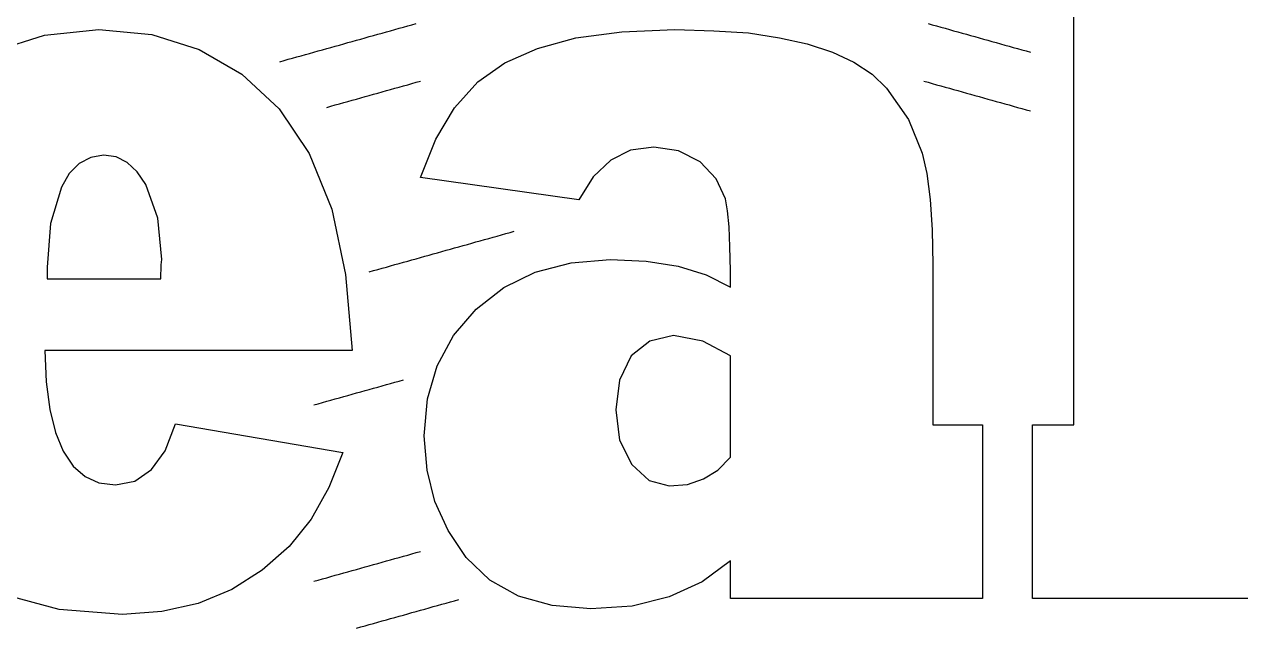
# Model space of a CAD drawing. Header units: millimetres. Extents: x 7 to 193, y 7 to 313.
# Drawn here: x 64.8 to 130.9, y 61.2 to 94.1 of the extents above; entities that cross this region are included whole.
import ezdxf

# ---------------------------------------------------------------- set-up
doc = ezdxf.new("R2010")
doc.units = ezdxf.units.MM
doc.layers.add('STUDY_GUIDES', color=7, linetype='Continuous')
doc.layers.add('STUDY_LETTER_BOUNDARY', color=7, linetype='Continuous')

msp = doc.modelspace()

# ---------------------------------------------------------------- linework, layer by layer
at = {"layer": 'STUDY_GUIDES'}
for points in [[(78.656, 92.0237), (78.888, 92.0886), (79.12, 92.1536), (79.352, 92.2186), (79.584, 92.2835), (79.816, 92.3485), (80.048, 92.4134), (80.28, 92.4784), (80.512, 92.5434), (80.744, 92.6083), (80.976, 92.6733), (81.208, 92.7382), (81.44, 92.8032), (81.672, 92.8682), (81.904, 92.9331), (82.136, 92.9981), (82.368, 93.063), (82.6, 93.128), (82.832, 93.193), (83.064, 93.2579), (83.296, 93.3229), (83.528, 93.3878), (83.76, 93.4528), (83.992, 93.5178), (84.224, 93.5827), (84.456, 93.6477), (84.688, 93.7126), (84.92, 93.7776), (85.152, 93.8426), (85.384, 93.9075), (85.616, 93.9725), (85.848, 94.0374), (86.08, 94.1024)], [(113.92, 94.1024), (114.152, 94.0374), (114.384, 93.9725), (114.616, 93.9075), (114.848, 93.8426), (115.08, 93.7776), (115.312, 93.7126), (115.544, 93.6477), (115.776, 93.5827), (116.008, 93.5178), (116.24, 93.4528), (116.472, 93.3878), (116.704, 93.3229), (116.936, 93.2579), (117.168, 93.193), (117.4, 93.128), (117.632, 93.063), (117.864, 92.9981), (118.096, 92.9331), (118.328, 92.8682), (118.56, 92.8032), (118.792, 92.7382), (119.024, 92.6733), (119.256, 92.6083), (119.488, 92.5434)], [(81.208, 89.5382), (81.44, 89.6032), (81.672, 89.6682), (81.904, 89.7331), (82.136, 89.7981), (82.368, 89.863), (82.6, 89.928), (82.832, 89.993), (83.064, 90.0579), (83.296, 90.1229), (83.528, 90.1878), (83.76, 90.2528), (83.992, 90.3178), (84.224, 90.3827), (84.456, 90.4477), (84.688, 90.5126), (84.92, 90.5776), (85.152, 90.6426), (85.384, 90.7075), (85.616, 90.7725), (85.848, 90.8374), (86.08, 90.9024), (86.312, 90.9674)], [(113.688, 90.9674), (113.92, 90.9024), (114.152, 90.8374), (114.384, 90.7725), (114.616, 90.7075), (114.848, 90.6426), (115.08, 90.5776), (115.312, 90.5126), (115.544, 90.4477), (115.776, 90.3827), (116.008, 90.3178), (116.24, 90.2528), (116.472, 90.1878), (116.704, 90.1229), (116.936, 90.0579), (117.168, 89.993), (117.4, 89.928), (117.632, 89.863), (117.864, 89.7981), (118.096, 89.7331), (118.328, 89.6682), (118.56, 89.6032), (118.792, 89.5382), (119.024, 89.4733), (119.256, 89.4083), (119.488, 89.3434)], [(83.528, 80.5878), (83.76, 80.6528), (83.992, 80.7178), (84.224, 80.7827), (84.456, 80.8477), (84.688, 80.9126), (84.92, 80.9776), (85.152, 81.0426), (85.384, 81.1075), (85.616, 81.1725), (85.848, 81.2374), (86.08, 81.3024), (86.312, 81.3674), (86.544, 81.4323), (86.776, 81.4973), (87.008, 81.5622), (87.24, 81.6272), (87.472, 81.6922), (87.704, 81.7571), (87.936, 81.8221), (88.168, 81.887), (88.4, 81.952), (88.632, 82.017), (88.864, 82.0819), (89.096, 82.1469), (89.328, 82.2118), (89.56, 82.2768), (89.792, 82.3418), (90.024, 82.4067), (90.256, 82.4717), (90.488, 82.5366), (90.72, 82.6016), (90.952, 82.6666), (91.184, 82.7315), (91.416, 82.7965)], [(80.512, 73.3434), (80.744, 73.4083), (80.976, 73.4733), (81.208, 73.5382), (81.44, 73.6032), (81.672, 73.6682), (81.904, 73.7331), (82.136, 73.7981), (82.368, 73.863), (82.6, 73.928), (82.832, 73.993), (83.064, 74.0579), (83.296, 74.1229), (83.528, 74.1878), (83.76, 74.2528), (83.992, 74.3178), (84.224, 74.3827), (84.456, 74.4477), (84.688, 74.5126), (84.92, 74.5776), (85.152, 74.6426), (85.384, 74.7075)], [(80.512, 63.7434), (80.744, 63.8083), (80.976, 63.8733), (81.208, 63.9382), (81.44, 64.0032), (81.672, 64.0682), (81.904, 64.1331), (82.136, 64.1981), (82.368, 64.263), (82.6, 64.328), (82.832, 64.393), (83.064, 64.4579), (83.296, 64.5229), (83.528, 64.5878), (83.76, 64.6528), (83.992, 64.7178), (84.224, 64.7827), (84.456, 64.8477), (84.688, 64.9126), (84.92, 64.9776), (85.152, 65.0426), (85.384, 65.1075), (85.616, 65.1725), (85.848, 65.2374), (86.08, 65.3024), (86.312, 65.3674)], [(82.832, 61.193), (83.064, 61.2579), (83.296, 61.3229), (83.528, 61.3878), (83.76, 61.4528), (83.992, 61.5178), (84.224, 61.5827), (84.456, 61.6477), (84.688, 61.7126), (84.92, 61.7776), (85.152, 61.8426), (85.384, 61.9075), (85.616, 61.9725), (85.848, 62.0374), (86.08, 62.1024), (86.312, 62.1674), (86.544, 62.2323), (86.776, 62.2973), (87.008, 62.3622), (87.24, 62.4272), (87.472, 62.4922), (87.704, 62.5571), (87.936, 62.6221), (88.168, 62.687), (88.4, 62.752)]]:
    msp.add_lwpolyline(points, dxfattribs=at)
at = {"layer": 'STUDY_LETTER_BOUNDARY'}
for points in [[(134.82, 62.81), (119.61, 62.81), (119.61, 72.26), (121.86, 72.26), (121.86, 96.53), (119.61, 96.53), (119.61, 105.98), (132.87, 105.98), (132.87, 72.26), (134.82, 72.26)], [(94.92, 84.5), (86.31, 85.73), (87.15, 87.8), (88.17, 89.51), (89.43, 90.92), (90.9, 91.97), (92.67, 92.75), (94.77, 93.32), (97.26, 93.65), (100.14, 93.77), (102.27, 93.71), (104.16, 93.59), (105.84, 93.32), (107.34, 92.99), (108.72, 92.54), (109.89, 92), (110.88, 91.34), (111.66, 90.59), (112.86, 88.88), (113.61, 87.05), (113.85, 85.94), (114.03, 84.53), (114.15, 82.88), (114.18, 80.96), (114.18, 72.26), (116.88, 72.26), (116.88, 62.81), (103.17, 62.81), (103.17, 64.85), (101.64, 63.71), (99.84, 62.9), (97.83, 62.39), (95.58, 62.24), (93.48, 62.42), (91.65, 62.93), (90.09, 63.8), (88.8, 65.03), (87.81, 66.5), (87.09, 68.09), (86.67, 69.8), (86.52, 71.66), (86.7, 73.67), (87.21, 75.47), (88.11, 77.12), (89.34, 78.56), (90.84, 79.73), (92.55, 80.57), (94.5, 81.08), (96.63, 81.26), (98.58, 81.17), (100.32, 80.9), (101.85, 80.42), (103.17, 79.76), (103.17, 80.66), (103.14, 81.95), (103.11, 83.03), (103.02, 83.9), (102.9, 84.56), (102.39, 85.64), (101.52, 86.57), (100.35, 87.17), (99, 87.38), (97.74, 87.2), (96.66, 86.66), (95.7, 85.76), (94.92, 84.5)], [(66, 80.21), (72.18, 80.21), (72.21, 80.96), (72.24, 81.26), (72.03, 83.51), (71.37, 85.34), (70.89, 86.03), (70.35, 86.54), (69.75, 86.84), (69.06, 86.93), (68.37, 86.81), (67.74, 86.48), (67.2, 85.94), (66.78, 85.19), (66.18, 83.21), (66, 80.84), (66, 80.21)], [(103.17, 70.49), (103.17, 76.01), (101.67, 76.82), (100.08, 77.12), (98.79, 76.82), (97.77, 76.01), (97.14, 74.69), (96.93, 73.07), (97.14, 71.42), (97.8, 70.1), (98.76, 69.23), (99.84, 68.93), (100.83, 69.02), (101.7, 69.32), (102.48, 69.8), (103.17, 70.49)]]:
    msp.add_lwpolyline(points, close=True, dxfattribs=at)
msp.add_lwpolyline([(63.21, 92.63), (65.85, 93.47), (68.82, 93.77), (71.7, 93.5), (74.28, 92.69), (76.59, 91.34), (78.63, 89.45), (80.25, 87.02), (81.48, 83.99), (82.23, 80.45), (82.59, 76.31), (65.88, 76.31), (65.94, 74.6), (66.15, 73.1), (66.45, 71.84), (66.87, 70.82), (67.41, 70.01), (68.07, 69.44), (68.82, 69.11), (69.72, 68.99), (70.77, 69.2), (71.67, 69.83), (72.42, 70.85), (72.99, 72.32), (72.99, 72.32), (82.08, 70.76), (81.33, 68.84), (80.37, 67.13), (79.17, 65.63), (77.7, 64.34), (76.05, 63.29), (74.22, 62.54), (72.24, 62.09), (70.11, 61.94), (66.66, 62.21), (63.63, 63.02)], dxfattribs=at)

doc.saveas('drawing.dxf')
